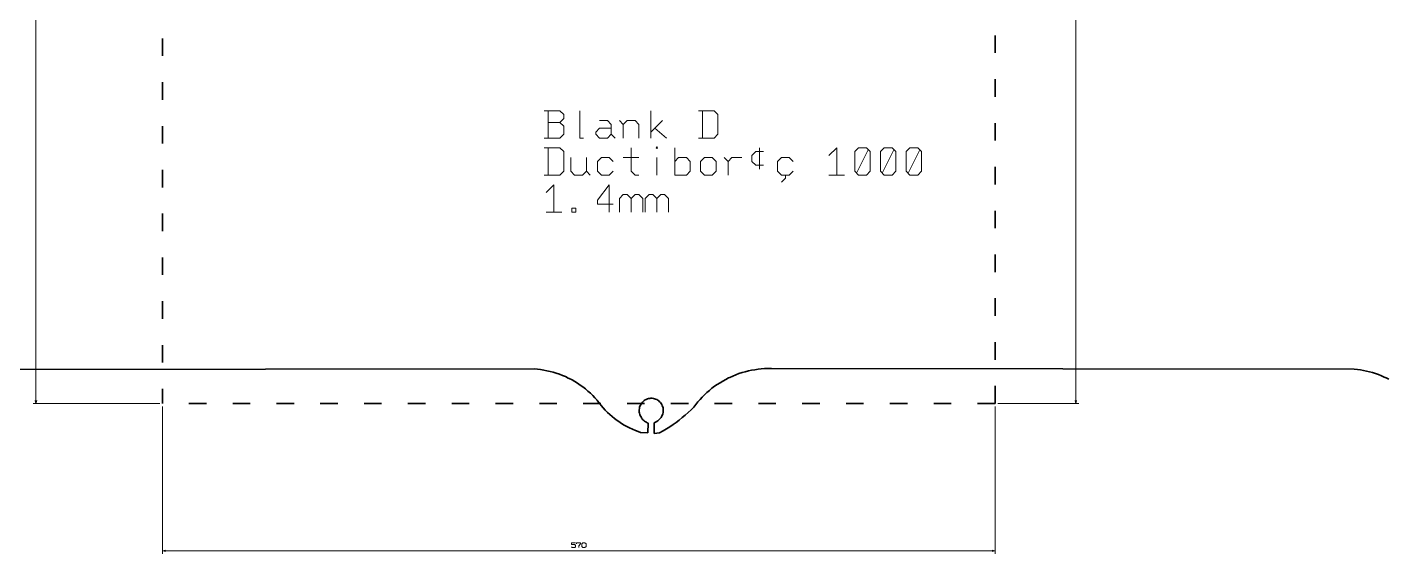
# Model space of a CAD drawing. Extents: x -1214 to 1704, y -782 to 1264.
# Drawn here: x -148 to 784, y -495 to -134 of the extents above; entities that cross this region are included whole.
import ezdxf

# ---------------------------------------------------------------- set-up
doc = ezdxf.new("R2010")
doc.units = 0
doc.linetypes.add('DASHSPACE', pattern=[30, 12, -18])

msp = doc.modelspace()

# ---------------------------------------------------------------- linework, layer by layer
at = {"color": 5, "lineweight": 13}
for p, q in [((-142.04, -391.78), (-142.04, 1208.22)), ((569.97, -391.78), (569.97, 173.22)), ((-57.33, -391.78), (-144.04, -391.78)), ((-55.33, -393.78), (-55.33, -494.7)), ((514.67, -393.78), (514.67, -494.7)), ((516.67, -391.78), (571.97, -391.78)), ((-55.33, -492.7), (514.67, -492.7))]:
    msp.add_line(p, q, dxfattribs=at)
at = {"color": 5, "linetype": 'DASHSPACE', "lineweight": 35}
for p, q in [((-55.33, 1208.22), (-55.33, -391.78)), ((514.67, -391.78), (514.67, 173.22)), ((514.67, -391.78), (-55.33, -391.78))]:
    msp.add_line(p, q, dxfattribs=at)
at = {"color": 4, "lineweight": 35}
for p, q in [((-190.97, -368.62), (199.05, -368.16)), ((199.05, -368.16), (201.26, -368.33)), ((201.26, -368.33), (203.46, -368.59)), ((203.46, -368.59), (205.65, -368.92)), ((205.65, -368.92), (207.83, -369.33)), ((207.83, -369.33), (209.99, -369.82)), ((209.99, -369.82), (212.13, -370.39)), ((212.13, -370.39), (214.25, -371.03)), ((214.25, -371.03), (216.35, -371.75)), ((216.35, -371.75), (218.42, -372.54)), ((218.42, -372.54), (220.45, -373.41)), ((335.13, -372.98), (337.21, -372.13)), ((337.21, -372.13), (339.31, -371.36)), ((339.31, -371.36), (341.45, -370.66)), ((341.45, -370.66), (343.6, -370.04)), ((343.6, -370.04), (345.78, -369.49)), ((345.78, -369.49), (347.97, -369.02)), ((347.97, -369.02), (350.18, -368.63)), ((350.18, -368.63), (352.4, -368.31)), ((352.4, -368.31), (354.63, -368.07)), ((354.63, -368.07), (356.87, -367.91)), ((356.87, -367.91), (359.11, -367.82)), ((359.11, -367.82), (361.35, -367.82)), ((361.35, -367.82), (361.51, -367.82)), ((361.51, -367.82), (760.61, -368.32)), ((760.61, -368.32), (762.74, -368.51)), ((762.74, -368.51), (764.85, -368.78)), ((764.85, -368.78), (766.96, -369.13)), ((766.96, -369.13), (769.05, -369.56)), ((769.05, -369.56), (771.13, -370.06)), ((771.13, -370.06), (773.19, -370.63)), ((773.19, -370.63), (775.23, -371.28)), ((775.23, -371.28), (777.24, -372)), ((777.24, -372), (779.22, -372.79)), ((779.22, -372.79), (781.18, -373.66)), ((220.45, -373.41), (222.46, -374.35)), ((222.46, -374.35), (223.09, -374.66)), ((223.09, -374.66), (225.05, -375.69)), ((225.05, -375.69), (226.98, -376.79)), ((226.98, -376.79), (228.86, -377.96)), ((228.86, -377.96), (230.7, -379.19)), ((230.7, -379.19), (232.49, -380.49)), ((232.49, -380.49), (234.24, -381.86)), ((234.24, -381.86), (235.93, -383.28)), ((319.1, -382.8), (320.85, -381.39)), ((320.85, -381.39), (322.64, -380.04)), ((322.64, -380.04), (324.48, -378.76)), ((324.48, -378.76), (326.36, -377.54)), ((326.36, -377.54), (328.29, -376.39)), ((328.29, -376.39), (330.25, -375.3)), ((330.25, -375.3), (332.25, -374.29)), ((332.25, -374.29), (333.08, -373.89)), ((333.08, -373.89), (335.13, -372.98)), ((781.18, -373.66), (782.42, -374.25)), ((782.42, -374.25), (784.32, -375.23)), ((235.93, -383.28), (237.58, -384.76)), ((237.58, -384.76), (239.16, -386.3)), ((239.16, -386.3), (240.7, -387.9)), ((240.7, -387.9), (242.17, -389.55)), ((242.17, -389.55), (242.3, -389.7)), ((242.3, -389.7), (243.57, -391.43)), ((243.57, -391.43), (244.9, -393.12)), ((272.27, -392.17), (272.73, -391.5)), ((272.73, -391.5), (273.26, -390.87)), ((273.26, -390.87), (273.85, -390.3)), ((273.85, -390.3), (274.48, -389.79)), ((274.48, -389.79), (275.17, -389.34)), ((275.17, -389.34), (275.89, -388.96)), ((275.89, -388.96), (276.64, -388.66)), ((276.64, -388.66), (277.42, -388.43)), ((277.42, -388.43), (278.22, -388.28)), ((278.22, -388.28), (279.02, -388.21)), ((279.02, -388.21), (279.1, -388.2)), ((279.1, -388.2), (279.91, -388.24)), ((279.91, -388.24), (280.72, -388.36)), ((280.72, -388.36), (281.51, -388.55)), ((281.51, -388.55), (282.28, -388.82)), ((282.28, -388.82), (283.02, -389.16)), ((283.02, -389.16), (283.73, -389.58)), ((283.73, -389.58), (284.39, -390.06)), ((284.39, -390.06), (285, -390.6)), ((285, -390.6), (285.55, -391.2)), ((285.55, -391.2), (286.05, -391.85)), ((309.76, -392.44), (311.17, -390.7)), ((311.17, -390.7), (312.64, -389.01)), ((312.64, -389.01), (314.18, -387.37)), ((314.18, -387.37), (315.76, -385.79)), ((315.76, -385.79), (317.41, -384.27)), ((317.41, -384.27), (319.1, -382.8)), ((244.9, -393.12), (246.29, -394.75)), ((246.29, -394.75), (247.75, -396.33)), ((247.75, -396.33), (249.26, -397.86)), ((249.26, -397.86), (250.82, -399.33)), ((250.82, -399.33), (252.44, -400.74)), ((252.44, -400.74), (254.11, -402.1)), ((270.99, -396.86), (271.01, -396.04)), ((271.05, -397.67), (270.99, -396.86)), ((271.01, -396.04), (271.11, -395.23)), ((271.18, -398.47), (271.05, -397.67)), ((271.11, -395.23), (271.28, -394.43)), ((271.4, -399.26), (271.18, -398.47)), ((271.28, -394.43), (271.29, -394.42)), ((271.29, -394.42), (271.54, -393.64)), ((271.69, -400.02), (271.4, -399.26)), ((271.54, -393.64), (271.87, -392.89)), ((272.05, -400.74), (271.69, -400.02)), ((271.87, -392.89), (272.27, -392.17)), ((272.48, -401.43), (272.05, -400.74)), ((286.05, -391.85), (286.48, -392.54)), ((286.6, -400.32), (286.2, -401.02)), ((286.48, -392.54), (286.83, -393.28)), ((286.94, -399.58), (286.6, -400.32)), ((286.83, -393.28), (287.11, -394)), ((287.2, -398.81), (286.94, -399.58)), ((287.11, -394), (287.32, -394.79)), ((287.38, -398.02), (287.2, -398.81)), ((287.32, -394.79), (287.45, -395.59)), ((287.48, -397.21), (287.38, -398.02)), ((287.45, -395.59), (287.51, -396.4)), ((287.51, -396.4), (287.48, -397.21)), ((300.49, -401.48), (302.55, -399.74)), ((302.55, -399.74), (304.57, -397.94)), ((304.57, -397.94), (306.53, -396.09)), ((306.53, -396.09), (308.41, -394.22)), ((308.41, -394.22), (309.76, -392.44)), ((254.11, -402.1), (255.83, -403.39)), ((255.83, -403.39), (257.01, -404.23)), ((257.01, -404.23), (258.81, -405.41)), ((258.81, -405.41), (260.64, -406.53)), ((260.64, -406.53), (262.52, -407.58)), ((262.52, -407.58), (264.44, -408.56)), ((264.44, -408.56), (266.38, -409.48)), ((266.38, -409.48), (268.36, -410.32)), ((272.68, -401.76), (272.48, -401.43)), ((273.1, -402.35), (272.68, -401.76)), ((273.57, -402.9), (273.1, -402.35)), ((274.09, -403.41), (273.57, -402.9)), ((274.65, -403.88), (274.09, -403.41)), ((274.67, -403.9), (274.65, -403.88)), ((275.27, -404.32), (274.67, -403.9)), ((275.9, -404.67), (275.27, -404.32)), ((276.56, -404.97), (275.9, -404.67)), ((277.23, -405.21), (276.56, -404.97)), ((277.03, -411.84), (277.23, -405.21)), ((282.98, -404.14), (281.29, -404.97)), ((281.29, -404.97), (281.29, -412.29)), ((283.2, -404), (282.98, -404.14)), ((283.75, -403.61), (283.2, -404)), ((284.28, -403.19), (283.75, -403.61)), ((284.77, -402.75), (284.28, -403.19)), ((285.2, -402.31), (284.77, -402.75)), ((285.62, -401.83), (285.2, -402.31)), ((285.99, -401.34), (285.62, -401.83)), ((286.2, -401.02), (285.99, -401.34)), ((287.35, -410.54), (289.67, -409.16)), ((289.67, -409.16), (291.95, -407.72)), ((291.95, -407.72), (294.19, -406.22)), ((294.19, -406.22), (296.21, -404.78)), ((296.21, -404.78), (298.37, -403.16)), ((298.37, -403.16), (300.49, -401.48)), ((268.36, -410.32), (270.37, -411.08)), ((270.37, -411.08), (271.96, -411.63)), ((271.96, -411.63), (277.03, -411.84)), ((281.29, -412.29), (285, -411.85)), ((285, -411.85), (287.35, -410.54))]:
    msp.add_line(p, q, dxfattribs=at)
at = {"color": 7, "lineweight": 13}
for points in [[(206.01, -210), (216.67, -210), (219.34, -207.34), (219.34, -202), (216.67, -199.34), (219.34, -196.67), (219.34, -194), (216.67, -191.34), (206.01, -191.34)], [(208.67, -191.34), (208.67, -200.67), (208.67, -210)], [(230.27, -191.34), (230.27, -200.67), (230.27, -210), (232.94, -210)], [(279.07, -210), (279.07, -200.67), (279.07, -191.34)], [(311.61, -210), (322.27, -210), (324.94, -207.34), (324.94, -194), (322.27, -191.34), (311.61, -191.34)], [(314.27, -191.34), (314.27, -200.67), (314.27, -210)], [(208.67, -199.34), (216.67, -199.34)], [(251.87, -207.34), (249.21, -210), (243.87, -210), (241.21, -207.34), (241.21, -206), (243.87, -203.34), (251.87, -203.34)], [(243.87, -198), (249.21, -198), (251.87, -200.67), (251.87, -207.34), (254.54, -210)], [(257.47, -198), (260.14, -200.67), (260.14, -210)], [(260.14, -200.67), (262.81, -198), (268.14, -198), (270.81, -200.67), (270.81, -210)], [(279.07, -206), (287.07, -198)], [(281.74, -203.34), (289.74, -210)], [(206.01, -235.34), (216.67, -235.34), (219.34, -232.67), (219.34, -219.34), (216.67, -216.67), (206.01, -216.67)], [(208.67, -216.67), (208.67, -226), (208.67, -235.34)], [(234.81, -223.34), (234.81, -232.67), (232.14, -235.34), (226.81, -235.34), (224.14, -232.67), (224.14, -223.34)], [(253.21, -232.67), (250.54, -235.34), (245.21, -235.34), (242.54, -232.67), (242.54, -226), (245.21, -223.34), (250.54, -223.34), (253.21, -226)], [(260.14, -223.34), (270.81, -223.34)], [(265.47, -216.67), (265.47, -232.67), (268.14, -235.34), (270.81, -235.34)], [(283.07, -235.34), (283.07, -223.34)], [(295.34, -216.67), (295.34, -226), (295.34, -235.34), (303.34, -235.34), (306.01, -232.67), (306.01, -226), (303.34, -223.34), (298.01, -223.34), (295.34, -226)], [(329.21, -223.34), (331.87, -226), (334.54, -223.34), (341.21, -223.34)], [(356.14, -219.34), (350.81, -219.34), (348.14, -222), (348.14, -226), (350.81, -228.67), (356.14, -228.67)], [(353.47, -216.67), (353.47, -231.34)], [(376.41, -232.67), (373.74, -235.34), (368.41, -235.34), (365.74, -232.67), (365.74, -226), (368.41, -223.34), (373.74, -223.34), (376.41, -226)], [(400.94, -222), (406.27, -216.67), (406.27, -226), (406.27, -235.34)], [(419.87, -234), (427.87, -218)], [(437.47, -234), (445.47, -218)], [(455.07, -234), (463.07, -218)], [(234.81, -232.67), (237.47, -235.34)], [(331.87, -226), (331.87, -235.34)], [(207.34, -247.34), (212.67, -242), (212.67, -251.34), (212.67, -260.67)], [(253.21, -255.34), (242.54, -255.34), (242.54, -252.67), (250.54, -242), (250.54, -251.34), (250.54, -260.67)], [(371.07, -235.34), (371.07, -237.47), (368.41, -240.14)], [(411.61, -235.34), (400.94, -235.34)], [(257.47, -260.67), (257.47, -251.34), (260.14, -248.67), (262.81, -248.67), (265.47, -251.34), (265.47, -260.67)], [(265.47, -251.34), (268.14, -248.67), (270.81, -248.67), (273.47, -251.34), (273.47, -260.67)], [(275.07, -260.67), (275.07, -251.34), (277.74, -248.67), (280.41, -248.67), (283.07, -251.34), (283.07, -260.67)], [(283.07, -251.34), (285.74, -248.67), (288.41, -248.67), (291.07, -251.34), (291.07, -260.67)], [(218.01, -260.67), (207.34, -260.67)]]:
    msp.add_lwpolyline(points, dxfattribs=at)
for points in [[(283.07, -216.14), (283.61, -216.67), (283.07, -217.2), (282.54, -216.67)], [(323.61, -226), (323.61, -232.67), (320.94, -235.34), (315.61, -235.34), (312.94, -232.67), (312.94, -226), (315.61, -223.34), (320.94, -223.34)], [(426.54, -216.67), (421.21, -216.67), (418.54, -219.34), (418.54, -232.67), (421.21, -235.34), (426.54, -235.34), (429.21, -232.67), (429.21, -219.34)], [(444.14, -216.67), (438.81, -216.67), (436.14, -219.34), (436.14, -232.67), (438.81, -235.34), (444.14, -235.34), (446.81, -232.67), (446.81, -219.34)], [(461.74, -216.67), (456.41, -216.67), (453.74, -219.34), (453.74, -232.67), (456.41, -235.34), (461.74, -235.34), (464.41, -232.67), (464.41, -219.34)], [(227.61, -260.67), (224.94, -260.67), (224.94, -258), (227.61, -258)]]:
    msp.add_lwpolyline(points, close=True, dxfattribs=at)
at = {"color": 5, "lineweight": 13}
for points in [[(-142.56, -389.85), (-142.04, -391.78), (-141.52, -389.85)], [(569.45, -389.85), (569.97, -391.78), (570.49, -389.85)], [(-53.39, -492.18), (-55.33, -492.7), (-53.39, -493.21)], [(227.47, -487.2), (224.72, -487.2), (224.72, -488.45), (226.97, -488.45), (227.47, -488.95), (227.47, -489.95), (226.97, -490.45), (225.22, -490.45), (224.72, -489.95)], [(228.17, -487.95), (228.17, -487.2), (230.92, -487.2), (230.92, -487.95), (229.67, -489.2), (229.67, -490.45)], [(512.74, -493.21), (514.67, -492.7), (512.74, -492.18)]]:
    msp.add_lwpolyline(points, dxfattribs=at)
msp.add_lwpolyline([(232.37, -487.2), (233.87, -487.2), (234.62, -487.95), (234.62, -489.7), (233.87, -490.45), (232.37, -490.45), (231.62, -489.7), (231.62, -487.95)], close=True, dxfattribs=at)

doc.saveas('drawing.dxf')
